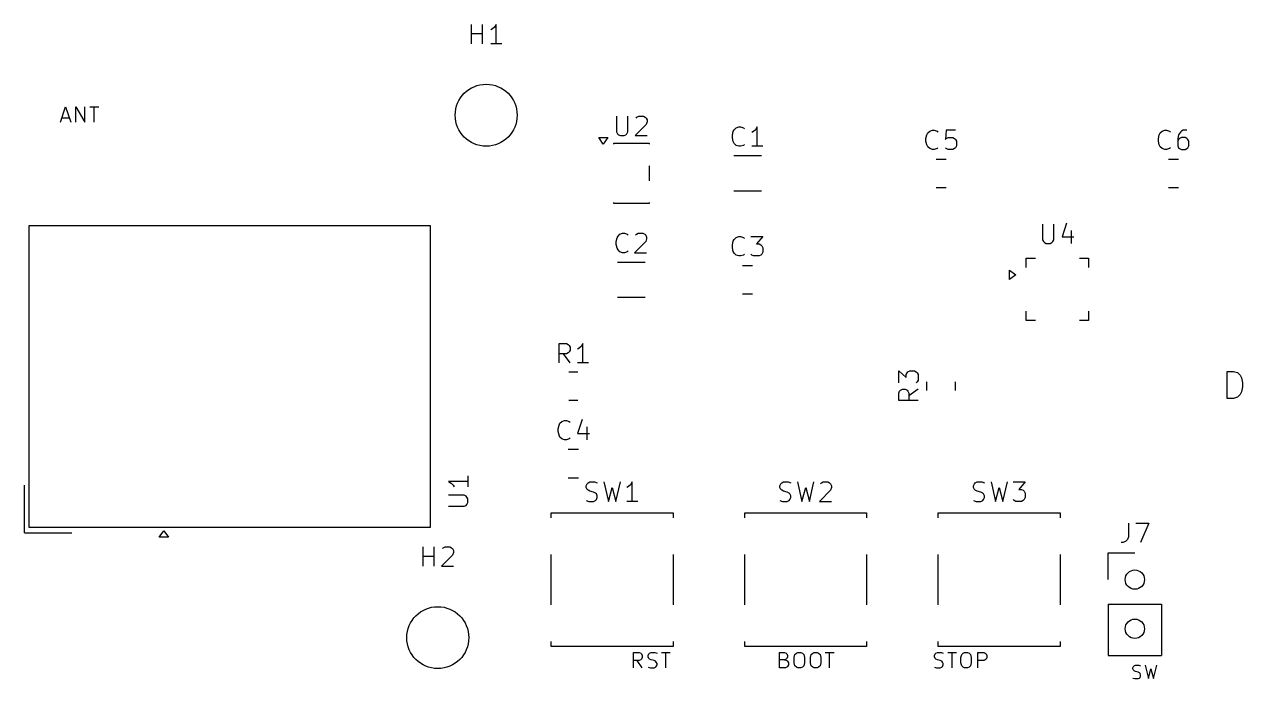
# Model space of a CAD drawing. Header units: millimetres. Extents: x 50 to 177, y -82 to -48.
# Drawn here: x 49.6 to 112.6, y -82.1 to -48.3 of the extents above; entities that cross this region are included whole.
import ezdxf

# ---------------------------------------------------------------- set-up
doc = ezdxf.new("R2010")
doc.units = ezdxf.units.MM
doc.layers.add('F.Silkscreen', color=41, linetype='CONTINUOUS', true_color=0xf2eda1)

msp = doc.modelspace()

# ---------------------------------------------------------------- linework, layer by layer
at = {"layer": 'F.Silkscreen', "linetype": 'CONTINUOUS'}
for p, q in [((72.738095, -49.304819), (72.738095, -48.304819)), ((73.309523, -49.304819), (73.309523, -48.304819)), ((74.023809, -48.304819), (73.928571, -48.447676)), ((74.023809, -49.304819), (74.023809, -48.304819)), ((72.738095, -48.781009), (73.309523, -48.781009)), ((73.833333, -48.542914), (73.738095, -48.590533)), ((73.928571, -48.447676), (73.833333, -48.542914)), ((74.309523, -49.304819), (73.738095, -49.304819)), ((51.509524, -53.363855), (51.776191, -52.563855)), ((51.776191, -52.563855), (52.042857, -53.363855)), ((52.309524, -53.363855), (52.309524, -52.563855)), ((52.309524, -52.563855), (52.766667, -53.363855)), ((52.766667, -53.363855), (52.766667, -52.563855)), ((53.033333, -52.563855), (53.490476, -52.563855)), ((53.261904, -53.363855), (53.261904, -52.563855)), ((51.585714, -53.135283), (51.966667, -53.135283)), ((80.238095, -53.054819), (80.238095, -53.864342)), ((80.809523, -53.864342), (80.809523, -53.054819)), ((81.238095, -53.150057), (81.285714, -53.102438)), ((81.285714, -53.102438), (81.380952, -53.054819)), ((81.380952, -53.054819), (81.619047, -53.054819)), ((81.619047, -53.054819), (81.714285, -53.102438)), ((81.714285, -53.102438), (81.761904, -53.150057)), ((81.761904, -53.150057), (81.809523, -53.245295)), ((81.809523, -53.340533), (81.761904, -53.48339)), ((81.809523, -53.245295), (81.809523, -53.340533)), ((80.238095, -53.864342), (80.285714, -53.95958)), ((80.285714, -53.95958), (80.333333, -54.0072)), ((80.333333, -54.0072), (80.428571, -54.054819)), ((80.428571, -54.054819), (80.619047, -54.054819)), ((80.619047, -54.054819), (80.714285, -54.0072)), ((80.714285, -54.0072), (80.761904, -53.95958)), ((80.761904, -53.95958), (80.809523, -53.864342)), ((81.761904, -53.48339), (81.190476, -54.054819)), ((81.190476, -54.054819), (81.809523, -54.054819)), ((86.214286, -54.03339), (86.261905, -53.842914)), ((86.214286, -54.176247), (86.214286, -54.03339)), ((86.261905, -53.842914), (86.309524, -53.747676)), ((86.309524, -53.747676), (86.404762, -53.652438)), ((86.404762, -53.652438), (86.547619, -53.604819)), ((86.547619, -53.604819), (86.642857, -53.604819)), ((86.642857, -53.604819), (86.785714, -53.652438)), ((86.785714, -53.652438), (86.833333, -53.700057)), ((87.309524, -53.842914), (87.214286, -53.890533)), ((87.404762, -53.747676), (87.309524, -53.842914)), ((87.5, -53.604819), (87.404762, -53.747676)), ((87.5, -54.604819), (87.5, -53.604819)), ((96.214286, -54.20339), (96.261905, -54.012914)), ((96.261905, -54.012914), (96.309524, -53.917676)), ((96.309524, -53.917676), (96.404762, -53.822438)), ((96.404762, -53.822438), (96.547619, -53.774819)), ((96.547619, -53.774819), (96.642857, -53.774819)), ((96.642857, -53.774819), (96.785714, -53.822438)), ((96.785714, -53.822438), (96.833333, -53.870057)), ((97.261905, -53.774819), (97.214286, -54.251009)), ((97.738095, -53.774819), (97.261905, -53.774819)), ((108.214286, -54.20339), (108.261905, -54.012914)), ((108.261905, -54.012914), (108.309524, -53.917676)), ((108.309524, -53.917676), (108.404762, -53.822438)), ((108.404762, -53.822438), (108.547619, -53.774819)), ((108.547619, -53.774819), (108.642857, -53.774819)), ((108.642857, -53.774819), (108.785714, -53.822438)), ((108.785714, -53.822438), (108.833333, -53.870057)), ((109.261905, -54.012914), (109.214286, -54.20339)), ((109.357143, -53.870057), (109.261905, -54.012914)), ((109.404762, -53.822438), (109.357143, -53.870057)), ((109.5, -53.774819), (109.404762, -53.822438)), ((109.690476, -53.774819), (109.5, -53.774819)), ((79.55, -54.49), (79.31, -54.16)), ((79.31, -54.16), (79.79, -54.16)), ((79.55, -54.49), (79.31, -54.16)), ((79.31, -54.16), (79.79, -54.16)), ((79.79, -54.16), (79.55, -54.49)), ((79.79, -54.16), (79.55, -54.49)), ((80.09, -54.44), (81.91, -54.44)), ((80.09, -54.49), (80.09, -54.44)), ((81.91, -54.44), (81.91, -54.49)), ((86.261905, -54.366723), (86.214286, -54.176247)), ((86.309524, -54.461961), (86.261905, -54.366723)), ((86.404762, -54.5572), (86.309524, -54.461961)), ((86.547619, -54.604819), (86.404762, -54.5572)), ((86.642857, -54.604819), (86.547619, -54.604819)), ((86.785714, -54.5572), (86.642857, -54.604819)), ((86.833333, -54.50958), (86.785714, -54.5572)), ((87.785714, -54.604819), (87.214286, -54.604819)), ((96.214286, -54.346247), (96.214286, -54.20339)), ((96.261905, -54.536723), (96.214286, -54.346247)), ((96.309524, -54.631961), (96.261905, -54.536723)), ((96.404762, -54.7272), (96.309524, -54.631961)), ((96.547619, -54.774819), (96.404762, -54.7272)), ((96.785714, -54.7272), (96.642857, -54.774819)), ((96.833333, -54.67958), (96.785714, -54.7272)), ((97.214286, -54.251009), (97.261905, -54.20339)), ((97.261905, -54.7272), (97.214286, -54.67958)), ((97.261905, -54.20339), (97.357143, -54.155771)), ((97.357143, -54.774819), (97.261905, -54.7272)), ((97.357143, -54.155771), (97.595238, -54.155771)), ((97.595238, -54.155771), (97.690476, -54.20339)), ((97.690476, -54.7272), (97.595238, -54.774819)), ((97.690476, -54.20339), (97.738095, -54.251009)), ((97.738095, -54.67958), (97.690476, -54.7272)), ((97.738095, -54.251009), (97.785714, -54.346247)), ((97.785714, -54.584342), (97.738095, -54.67958)), ((97.785714, -54.346247), (97.785714, -54.584342)), ((108.214286, -54.346247), (108.214286, -54.20339)), ((108.261905, -54.536723), (108.214286, -54.346247)), ((108.309524, -54.631961), (108.261905, -54.536723)), ((108.404762, -54.7272), (108.309524, -54.631961)), ((108.547619, -54.774819), (108.404762, -54.7272)), ((108.785714, -54.7272), (108.642857, -54.774819)), ((108.833333, -54.67958), (108.785714, -54.7272)), ((109.214286, -54.20339), (109.214286, -54.584342)), ((109.261905, -54.251009), (109.214286, -54.346247)), ((109.214286, -54.584342), (109.261905, -54.67958)), ((109.309524, -54.20339), (109.261905, -54.251009)), ((109.261905, -54.67958), (109.309524, -54.7272)), ((109.404762, -54.155771), (109.309524, -54.20339)), ((109.309524, -54.7272), (109.404762, -54.774819)), ((109.595238, -54.155771), (109.404762, -54.155771)), ((109.690476, -54.20339), (109.595238, -54.155771)), ((109.595238, -54.774819), (109.690476, -54.7272)), ((109.738095, -54.251009), (109.690476, -54.20339)), ((109.690476, -54.7272), (109.738095, -54.67958)), ((109.785714, -54.346247), (109.738095, -54.251009)), ((109.738095, -54.67958), (109.785714, -54.584342)), ((109.785714, -54.584342), (109.785714, -54.346247)), ((86.288748, -55.09), (87.711252, -55.09)), ((96.642857, -54.774819), (96.547619, -54.774819)), ((96.738748, -55.265), (97.261252, -55.265)), ((97.595238, -54.774819), (97.357143, -54.774819)), ((108.642857, -54.774819), (108.547619, -54.774819)), ((108.738748, -55.265), (109.261252, -55.265)), ((109.404762, -54.774819), (109.595238, -54.774819)), ((81.91, -55.61), (81.91, -56.39)), ((86.288748, -56.91), (87.711252, -56.91)), ((96.738748, -56.735), (97.261252, -56.735)), ((108.738748, -56.735), (109.261252, -56.735)), ((80.09, -57.56), (80.09, -57.51)), ((81.91, -57.56), (80.09, -57.56)), ((81.91, -57.51), (81.91, -57.56)), ((49.9, -58.7), (70.6, -58.7)), ((49.9, -74.3), (49.9, -58.7)), ((70.6, -58.7), (70.6, -74.3)), ((80.404762, -59.152438), (80.547619, -59.104819)), ((80.547619, -59.104819), (80.642857, -59.104819)), ((80.642857, -59.104819), (80.785714, -59.152438)), ((81.261905, -59.152438), (81.357143, -59.104819)), ((81.357143, -59.104819), (81.595238, -59.104819)), ((81.595238, -59.104819), (81.690476, -59.152438)), ((102.238095, -58.624819), (102.238095, -59.434342)), ((102.809523, -59.434342), (102.809523, -58.624819)), ((103.47619, -58.5772), (103.238095, -59.291485)), ((103.714285, -58.958152), (103.714285, -59.624819)), ((80.214286, -59.53339), (80.261905, -59.342914)), ((80.214286, -59.676247), (80.214286, -59.53339)), ((80.261905, -59.866723), (80.214286, -59.676247)), ((80.261905, -59.342914), (80.309524, -59.247676)), ((80.309524, -59.247676), (80.404762, -59.152438)), ((80.785714, -59.152438), (80.833333, -59.200057)), ((81.738095, -59.53339), (81.166667, -60.104819)), ((81.214286, -59.200057), (81.261905, -59.152438)), ((81.690476, -59.152438), (81.738095, -59.200057)), ((81.738095, -59.200057), (81.785714, -59.295295)), ((81.785714, -59.390533), (81.738095, -59.53339)), ((81.785714, -59.295295), (81.785714, -59.390533)), ((86.214286, -59.70339), (86.261905, -59.512914)), ((86.214286, -59.846247), (86.214286, -59.70339)), ((86.261905, -59.512914), (86.309524, -59.417676)), ((86.309524, -59.417676), (86.404762, -59.322438)), ((86.404762, -59.322438), (86.547619, -59.274819)), ((86.547619, -59.274819), (86.642857, -59.274819)), ((86.642857, -59.274819), (86.785714, -59.322438)), ((86.785714, -59.322438), (86.833333, -59.370057)), ((87.166667, -59.274819), (87.785714, -59.274819)), ((87.785714, -59.274819), (87.452381, -59.655771)), ((87.452381, -59.655771), (87.595238, -59.655771)), ((87.595238, -59.655771), (87.690476, -59.70339)), ((87.690476, -59.70339), (87.738095, -59.751009)), ((87.738095, -59.751009), (87.785714, -59.846247)), ((102.238095, -59.434342), (102.285714, -59.52958)), ((102.285714, -59.52958), (102.333333, -59.5772)), ((102.333333, -59.5772), (102.428571, -59.624819)), ((102.428571, -59.624819), (102.619047, -59.624819)), ((102.619047, -59.624819), (102.714285, -59.5772)), ((102.714285, -59.5772), (102.761904, -59.52958)), ((102.761904, -59.52958), (102.809523, -59.434342)), ((103.238095, -59.291485), (103.857142, -59.291485)), ((80.309524, -59.961961), (80.261905, -59.866723)), ((80.404762, -60.0572), (80.309524, -59.961961)), ((80.547619, -60.104819), (80.404762, -60.0572)), ((80.642857, -60.104819), (80.547619, -60.104819)), ((80.785714, -60.0572), (80.642857, -60.104819)), ((80.833333, -60.00958), (80.785714, -60.0572)), ((81.166667, -60.104819), (81.785714, -60.104819)), ((86.261905, -60.036723), (86.214286, -59.846247)), ((86.309524, -60.131961), (86.261905, -60.036723)), ((86.404762, -60.2272), (86.309524, -60.131961)), ((86.547619, -60.274819), (86.404762, -60.2272)), ((86.642857, -60.274819), (86.547619, -60.274819)), ((86.785714, -60.2272), (86.642857, -60.274819)), ((86.833333, -60.17958), (86.785714, -60.2272)), ((87.214286, -60.2272), (87.166667, -60.17958)), ((87.309524, -60.274819), (87.214286, -60.2272)), ((87.595238, -60.274819), (87.309524, -60.274819)), ((87.690476, -60.2272), (87.595238, -60.274819)), ((87.738095, -60.17958), (87.690476, -60.2272)), ((87.785714, -60.084342), (87.738095, -60.17958)), ((87.785714, -59.846247), (87.785714, -60.084342)), ((101.39, -60.39), (101.865, -60.39)), ((101.39, -60.865), (101.39, -60.39)), ((104.135, -60.39), (104.61, -60.39)), ((104.61, -60.39), (104.61, -60.865)), ((80.288748, -60.59), (81.711252, -60.59)), ((86.738748, -60.765), (87.261252, -60.765)), ((100.53, -61.49), (100.53, -61.01)), ((100.53, -61.01), (100.86, -61.25)), ((100.53, -61.49), (100.53, -61.01)), ((100.53, -61.01), (100.86, -61.25)), ((100.86, -61.25), (100.53, -61.49)), ((100.86, -61.25), (100.53, -61.49)), ((86.738748, -62.235), (87.261252, -62.235)), ((80.288748, -62.41), (81.711252, -62.41)), ((101.39, -63.61), (101.39, -63.135)), ((104.61, -63.135), (104.61, -63.61)), ((101.865, -63.61), (101.39, -63.61)), ((104.61, -63.61), (104.135, -63.61)), ((77.261905, -65.804819), (77.261905, -64.804819)), ((77.261905, -64.804819), (77.642857, -64.804819)), ((77.642857, -65.328628), (77.261905, -65.328628)), ((77.833333, -65.804819), (77.5, -65.328628)), ((77.642857, -64.804819), (77.738095, -64.852438)), ((77.738095, -65.281009), (77.642857, -65.328628)), ((77.738095, -64.852438), (77.785714, -64.900057)), ((77.785714, -65.23339), (77.738095, -65.281009)), ((77.785714, -64.900057), (77.833333, -64.995295)), ((77.833333, -65.138152), (77.785714, -65.23339)), ((77.833333, -64.995295), (77.833333, -65.138152)), ((78.309524, -65.042914), (78.214286, -65.090533)), ((78.404762, -64.947676), (78.309524, -65.042914)), ((78.5, -64.804819), (78.404762, -64.947676)), ((78.5, -65.804819), (78.5, -64.804819)), ((78.785714, -65.804819), (78.214286, -65.804819)), ((77.772936, -66.265), (78.227064, -66.265)), ((94.804819, -66.833332), (94.804819, -66.214285)), ((94.804819, -66.214285), (95.185771, -66.547618)), ((95.185771, -66.404761), (95.23339, -66.309523)), ((95.185771, -66.547618), (95.185771, -66.404761)), ((95.23339, -66.309523), (95.281009, -66.261904)), ((95.281009, -66.261904), (95.376247, -66.214285)), ((95.376247, -66.214285), (95.614342, -66.214285)), ((95.614342, -66.214285), (95.70958, -66.261904)), ((95.70958, -66.261904), (95.7572, -66.309523)), ((95.7572, -66.309523), (95.804819, -66.404761)), ((95.804819, -66.690475), (95.7572, -66.785713)), ((95.804819, -66.404761), (95.804819, -66.690475)), ((111.766666, -67.636746), (111.766666, -66.236746)), ((111.766666, -66.236746), (112.099999, -66.236746)), ((112.099999, -66.236746), (112.299999, -66.303413)), ((112.299999, -66.303413), (112.433333, -66.436746)), ((112.433333, -66.436746), (112.499999, -66.57008)), ((112.499999, -66.57008), (112.566666, -66.836746)), ((94.804819, -67.357142), (94.852438, -67.261904)), ((94.852438, -67.261904), (94.900057, -67.214285)), ((94.900057, -67.214285), (94.995295, -67.166666)), ((94.995295, -67.166666), (95.138152, -67.166666)), ((95.138152, -67.166666), (95.23339, -67.214285)), ((95.23339, -67.214285), (95.281009, -67.261904)), ((95.281009, -67.261904), (95.328628, -67.357142)), ((95.804819, -67.166666), (95.328628, -67.499999)), ((95.7572, -66.785713), (95.70958, -66.833332)), ((96.265, -67.227064), (96.265, -66.772936)), ((97.735, -67.227064), (97.735, -66.772936)), ((112.499999, -67.303413), (112.433333, -67.436746)), ((112.566666, -67.036746), (112.499999, -67.303413)), ((112.566666, -66.836746), (112.566666, -67.036746)), ((77.772936, -67.735), (78.227064, -67.735)), ((94.804819, -67.738094), (94.804819, -67.357142)), ((95.804819, -67.738094), (94.804819, -67.738094)), ((95.328628, -67.357142), (95.328628, -67.738094)), ((112.099999, -67.636746), (111.766666, -67.636746)), ((112.299999, -67.57008), (112.099999, -67.636746)), ((112.433333, -67.436746), (112.299999, -67.57008)), ((77.214286, -69.20339), (77.261905, -69.012914)), ((77.214286, -69.346247), (77.214286, -69.20339)), ((77.261905, -69.012914), (77.309524, -68.917676)), ((77.309524, -68.917676), (77.404762, -68.822438)), ((77.404762, -68.822438), (77.547619, -68.774819)), ((77.547619, -68.774819), (77.642857, -68.774819)), ((77.642857, -68.774819), (77.785714, -68.822438)), ((77.785714, -68.822438), (77.833333, -68.870057)), ((78.452381, -68.7272), (78.214286, -69.441485)), ((78.690476, -69.108152), (78.690476, -69.774819)), ((77.261905, -69.536723), (77.214286, -69.346247)), ((77.309524, -69.631961), (77.261905, -69.536723)), ((77.404762, -69.7272), (77.309524, -69.631961)), ((77.547619, -69.774819), (77.404762, -69.7272)), ((77.642857, -69.774819), (77.547619, -69.774819)), ((77.785714, -69.7272), (77.642857, -69.774819)), ((77.833333, -69.67958), (77.785714, -69.7272)), ((78.214286, -69.441485), (78.833333, -69.441485)), ((77.738748, -70.265), (78.261252, -70.265)), ((72.554819, -71.640476), (72.554819, -72.211904)), ((49.65, -74.575), (49.65, -72.125)), ((72.554819, -71.92619), (71.554819, -71.92619)), ((71.554819, -71.92619), (71.697676, -72.021428)), ((71.697676, -72.021428), (71.792914, -72.116666)), ((71.792914, -72.116666), (71.840533, -72.211904)), ((77.738748, -71.735), (78.261252, -71.735)), ((78.666667, -72.145295), (78.714286, -72.050057)), ((78.666667, -72.240533), (78.666667, -72.145295)), ((78.714286, -72.335771), (78.666667, -72.240533)), ((78.714286, -72.050057), (78.761905, -72.002438)), ((78.761905, -72.38339), (78.714286, -72.335771)), ((78.761905, -72.002438), (78.857143, -71.954819)), ((78.857143, -71.954819), (79.095238, -71.954819)), ((79.095238, -71.954819), (79.238095, -72.002438)), ((79.571429, -71.954819), (79.809524, -72.954819)), ((79.809524, -72.954819), (80, -72.240533)), ((80, -72.240533), (80.190476, -72.954819)), ((80.190476, -72.954819), (80.428572, -71.954819)), ((80.857143, -72.192914), (80.761905, -72.240533)), ((80.952381, -72.097676), (80.857143, -72.192914)), ((81.047619, -71.954819), (80.952381, -72.097676)), ((81.047619, -72.954819), (81.047619, -71.954819)), ((88.666667, -72.145295), (88.714286, -72.050057)), ((88.666667, -72.240533), (88.666667, -72.145295)), ((88.714286, -72.335771), (88.666667, -72.240533)), ((88.714286, -72.050057), (88.761905, -72.002438)), ((88.761905, -72.38339), (88.714286, -72.335771)), ((88.761905, -72.002438), (88.857143, -71.954819)), ((88.857143, -71.954819), (89.095238, -71.954819)), ((89.095238, -71.954819), (89.238095, -72.002438)), ((89.571429, -71.954819), (89.809524, -72.954819)), ((89.809524, -72.954819), (90, -72.240533)), ((90, -72.240533), (90.190476, -72.954819)), ((90.190476, -72.954819), (90.428572, -71.954819)), ((90.761905, -72.050057), (90.809524, -72.002438)), ((90.809524, -72.002438), (90.904762, -71.954819)), ((90.904762, -71.954819), (91.142857, -71.954819)), ((91.142857, -71.954819), (91.238095, -72.002438)), ((91.238095, -72.002438), (91.285714, -72.050057)), ((91.285714, -72.050057), (91.333333, -72.145295)), ((91.333333, -72.240533), (91.285714, -72.38339)), ((91.333333, -72.145295), (91.333333, -72.240533)), ((98.666667, -72.145295), (98.714286, -72.050057)), ((98.666667, -72.240533), (98.666667, -72.145295)), ((98.714286, -72.335771), (98.666667, -72.240533)), ((98.714286, -72.050057), (98.761905, -72.002438)), ((98.761905, -72.38339), (98.714286, -72.335771)), ((98.761905, -72.002438), (98.857143, -71.954819)), ((98.857143, -71.954819), (99.095238, -71.954819)), ((99.095238, -71.954819), (99.238095, -72.002438)), ((99.571429, -71.954819), (99.809524, -72.954819)), ((99.809524, -72.954819), (100, -72.240533)), ((100, -72.240533), (100.190476, -72.954819)), ((100.190476, -72.954819), (100.428572, -71.954819)), ((100.714286, -71.954819), (101.333333, -71.954819)), ((101.333333, -71.954819), (101, -72.335771)), ((101, -72.335771), (101.142857, -72.335771)), ((101.142857, -72.335771), (101.238095, -72.38339)), ((72.364342, -72.640476), (71.554819, -72.640476)), ((72.45958, -72.688095), (72.364342, -72.640476)), ((72.5072, -72.735714), (72.45958, -72.688095)), ((72.554819, -72.830952), (72.5072, -72.735714)), ((72.554819, -73.021428), (72.554819, -72.830952)), ((78.666667, -72.9072), (78.809524, -72.954819)), ((78.857143, -72.431009), (78.761905, -72.38339)), ((78.809524, -72.954819), (79.047619, -72.954819)), ((79.047619, -72.478628), (78.857143, -72.431009)), ((79.142857, -72.526247), (79.047619, -72.478628)), ((79.047619, -72.954819), (79.142857, -72.9072)), ((79.190476, -72.573866), (79.142857, -72.526247)), ((79.142857, -72.9072), (79.190476, -72.85958)), ((79.238095, -72.669104), (79.190476, -72.573866)), ((79.190476, -72.85958), (79.238095, -72.764342)), ((79.238095, -72.764342), (79.238095, -72.669104)), ((81.333333, -72.954819), (80.761905, -72.954819)), ((88.666667, -72.9072), (88.809524, -72.954819)), ((88.857143, -72.431009), (88.761905, -72.38339)), ((88.809524, -72.954819), (89.047619, -72.954819)), ((89.047619, -72.478628), (88.857143, -72.431009)), ((89.142857, -72.526247), (89.047619, -72.478628)), ((89.047619, -72.954819), (89.142857, -72.9072)), ((89.190476, -72.573866), (89.142857, -72.526247)), ((89.142857, -72.9072), (89.190476, -72.85958)), ((89.238095, -72.669104), (89.190476, -72.573866)), ((89.190476, -72.85958), (89.238095, -72.764342)), ((89.238095, -72.764342), (89.238095, -72.669104)), ((91.285714, -72.38339), (90.714286, -72.954819)), ((90.714286, -72.954819), (91.333333, -72.954819)), ((98.666667, -72.9072), (98.809524, -72.954819)), ((98.857143, -72.431009), (98.761905, -72.38339)), ((98.809524, -72.954819), (99.047619, -72.954819)), ((99.047619, -72.478628), (98.857143, -72.431009)), ((99.142857, -72.526247), (99.047619, -72.478628)), ((99.047619, -72.954819), (99.142857, -72.9072)), ((99.190476, -72.573866), (99.142857, -72.526247)), ((99.142857, -72.9072), (99.190476, -72.85958)), ((99.238095, -72.669104), (99.190476, -72.573866)), ((99.190476, -72.85958), (99.238095, -72.764342)), ((99.238095, -72.764342), (99.238095, -72.669104)), ((100.761905, -72.9072), (100.714286, -72.85958)), ((100.857143, -72.954819), (100.761905, -72.9072)), ((101.142857, -72.954819), (100.857143, -72.954819)), ((101.238095, -72.9072), (101.142857, -72.954819)), ((101.238095, -72.38339), (101.285714, -72.431009)), ((101.285714, -72.85958), (101.238095, -72.9072)), ((101.285714, -72.431009), (101.333333, -72.526247)), ((101.333333, -72.764342), (101.285714, -72.85958)), ((101.333333, -72.526247), (101.333333, -72.764342)), ((71.554819, -73.211904), (72.364342, -73.211904)), ((72.364342, -73.211904), (72.45958, -73.164285)), ((72.45958, -73.164285), (72.5072, -73.116666)), ((72.5072, -73.116666), (72.554819, -73.021428)), ((76.85, -73.55), (83.15, -73.55)), ((76.85, -73.8), (76.85, -73.55)), ((83.15, -73.55), (83.15, -73.8)), ((86.85, -73.55), (93.15, -73.55)), ((86.85, -73.8), (86.85, -73.55)), ((93.15, -73.55), (93.15, -73.8)), ((96.85, -73.55), (103.15, -73.55)), ((96.85, -73.8), (96.85, -73.55)), ((103.15, -73.55), (103.15, -73.8)), ((106.666666, -74.074819), (106.666666, -74.789104)), ((107.047619, -74.074819), (107.714285, -74.074819)), ((107.714285, -74.074819), (107.285714, -75.074819)), ((49.65, -74.575), (52.1, -74.575)), ((70.6, -74.3), (49.9, -74.3)), ((56.61, -74.811), (56.85, -74.475)), ((56.61, -74.811), (56.85, -74.475)), ((57.09, -74.811), (56.61, -74.811)), ((57.09, -74.811), (56.61, -74.811)), ((56.85, -74.475), (57.09, -74.811)), ((56.85, -74.475), (57.09, -74.811)), ((106.666666, -74.789104), (106.619047, -74.931961)), ((70.238095, -76.304819), (70.238095, -75.304819)), ((70.809523, -76.304819), (70.809523, -75.304819)), ((71.238095, -75.400057), (71.285714, -75.352438)), ((71.285714, -75.352438), (71.380952, -75.304819)), ((71.380952, -75.304819), (71.619047, -75.304819)), ((71.619047, -75.304819), (71.714285, -75.352438)), ((71.714285, -75.352438), (71.761904, -75.400057)), ((71.761904, -75.400057), (71.809523, -75.495295)), ((71.809523, -75.495295), (71.809523, -75.590533)), ((106.380952, -75.074819), (106.285714, -75.074819)), ((106.523809, -75.0272), (106.380952, -75.074819)), ((106.619047, -74.931961), (106.523809, -75.0272)), ((70.238095, -75.781009), (70.809523, -75.781009)), ((71.761904, -75.73339), (71.190476, -76.304819)), ((71.809523, -75.590533), (71.761904, -75.73339)), ((76.85, -78.3), (76.85, -75.7)), ((83.15, -75.7), (83.15, -78.3)), ((86.85, -78.3), (86.85, -75.7)), ((93.15, -75.7), (93.15, -78.3)), ((96.85, -78.3), (96.85, -75.7)), ((103.15, -75.7), (103.15, -78.3)), ((105.62, -75.62), (107, -75.62)), ((105.62, -77), (105.62, -75.62)), ((71.190476, -76.304819), (71.809523, -76.304819)), ((105.62, -78.27), (105.62, -80.92)), ((105.62, -78.27), (108.38, -78.27)), ((108.38, -78.27), (108.38, -80.92)), ((76.85, -80.45), (76.85, -80.2)), ((83.15, -80.45), (76.85, -80.45)), ((83.15, -80.2), (83.15, -80.45)), ((86.85, -80.45), (86.85, -80.2)), ((93.15, -80.45), (86.85, -80.45)), ((93.15, -80.2), (93.15, -80.45)), ((96.85, -80.45), (96.85, -80.2)), ((103.15, -80.45), (96.85, -80.45)), ((103.15, -80.2), (103.15, -80.45)), ((81.104762, -81.563855), (81.104762, -80.763855)), ((81.104762, -80.763855), (81.409524, -80.763855)), ((81.409524, -80.763855), (81.485714, -80.80195)), ((81.485714, -81.144807), (81.409524, -81.182902)), ((81.485714, -80.80195), (81.523809, -80.840045)), ((81.523809, -81.106712), (81.485714, -81.144807)), ((81.523809, -80.840045), (81.561905, -80.916236)), ((81.561905, -81.030521), (81.523809, -81.106712)), ((81.561905, -80.916236), (81.561905, -81.030521)), ((81.866666, -80.916236), (81.904762, -80.840045)), ((81.866666, -80.992426), (81.866666, -80.916236)), ((81.904762, -81.068617), (81.866666, -80.992426)), ((81.904762, -80.840045), (81.942857, -80.80195)), ((81.942857, -81.106712), (81.904762, -81.068617)), ((81.942857, -80.80195), (82.019047, -80.763855)), ((82.019047, -81.144807), (81.942857, -81.106712)), ((82.019047, -80.763855), (82.209524, -80.763855)), ((82.171428, -81.182902), (82.019047, -81.144807)), ((82.209524, -80.763855), (82.323809, -80.80195)), ((82.552381, -80.763855), (83.009524, -80.763855)), ((82.780952, -81.563855), (82.780952, -80.763855)), ((88.647619, -81.563855), (88.647619, -80.763855)), ((88.647619, -80.763855), (88.914285, -80.763855)), ((88.914285, -81.144807), (88.647619, -81.144807)), ((88.914285, -80.763855), (88.990476, -80.80195)), ((88.990476, -81.106712), (88.914285, -81.144807)), ((88.914285, -81.144807), (89.028571, -81.182902)), ((88.990476, -80.80195), (89.028571, -80.840045)), ((89.028571, -81.068617), (88.990476, -81.106712)), ((89.028571, -80.840045), (89.066666, -80.916236)), ((89.066666, -80.992426), (89.028571, -81.068617)), ((89.066666, -80.916236), (89.066666, -80.992426)), ((89.409523, -81.030521), (89.447619, -80.87814)), ((89.409523, -81.297188), (89.409523, -81.030521)), ((89.447619, -80.87814), (89.523809, -80.80195)), ((89.523809, -80.80195), (89.6, -80.763855)), ((89.6, -80.763855), (89.752381, -80.763855)), ((89.752381, -80.763855), (89.828571, -80.80195)), ((89.828571, -80.80195), (89.904762, -80.87814)), ((89.904762, -80.87814), (89.942857, -81.030521)), ((89.942857, -81.030521), (89.942857, -81.297188)), ((90.247618, -81.030521), (90.285714, -80.87814)), ((90.247618, -81.297188), (90.247618, -81.030521)), ((90.285714, -80.87814), (90.361904, -80.80195)), ((90.361904, -80.80195), (90.438095, -80.763855)), ((90.438095, -80.763855), (90.590476, -80.763855)), ((90.590476, -80.763855), (90.666666, -80.80195)), ((90.666666, -80.80195), (90.742857, -80.87814)), ((90.742857, -80.87814), (90.780952, -81.030521)), ((90.780952, -81.030521), (90.780952, -81.297188)), ((91.009523, -80.763855), (91.466666, -80.763855)), ((91.238094, -81.563855), (91.238094, -80.763855)), ((96.647618, -80.916236), (96.685714, -80.840045)), ((96.647618, -80.992426), (96.647618, -80.916236)), ((96.685714, -81.068617), (96.647618, -80.992426)), ((96.685714, -80.840045), (96.723809, -80.80195)), ((96.723809, -81.106712), (96.685714, -81.068617)), ((96.723809, -80.80195), (96.799999, -80.763855)), ((96.799999, -81.144807), (96.723809, -81.106712)), ((96.799999, -80.763855), (96.990476, -80.763855)), ((96.95238, -81.182902), (96.799999, -81.144807)), ((96.990476, -80.763855), (97.104761, -80.80195)), ((97.333333, -80.763855), (97.790476, -80.763855)), ((97.561904, -81.563855), (97.561904, -80.763855)), ((98.019047, -81.030521), (98.057143, -80.87814)), ((98.019047, -81.297188), (98.019047, -81.030521)), ((98.057143, -80.87814), (98.133333, -80.80195)), ((98.133333, -80.80195), (98.209524, -80.763855)), ((98.209524, -80.763855), (98.361905, -80.763855)), ((98.361905, -80.763855), (98.438095, -80.80195)), ((98.438095, -80.80195), (98.514286, -80.87814)), ((98.514286, -80.87814), (98.552381, -81.030521)), ((98.552381, -81.030521), (98.552381, -81.297188)), ((98.895238, -81.563855), (98.895238, -80.763855)), ((98.895238, -80.763855), (99.2, -80.763855)), ((99.2, -80.763855), (99.27619, -80.80195)), ((99.27619, -81.144807), (99.2, -81.182902)), ((99.27619, -80.80195), (99.314285, -80.840045)), ((99.314285, -81.106712), (99.27619, -81.144807)), ((99.314285, -80.840045), (99.352381, -80.916236)), ((99.352381, -81.030521), (99.314285, -81.106712)), ((99.352381, -80.916236), (99.352381, -81.030521)), ((105.62, -80.92), (108.38, -80.92)), ((81.409524, -81.182902), (81.104762, -81.182902)), ((81.561905, -81.563855), (81.295238, -81.182902)), ((81.866666, -81.52576), (81.980952, -81.563855)), ((81.980952, -81.563855), (82.171428, -81.563855)), ((82.247619, -81.220998), (82.171428, -81.182902)), ((82.171428, -81.563855), (82.247619, -81.52576)), ((82.285714, -81.259093), (82.247619, -81.220998)), ((82.247619, -81.52576), (82.285714, -81.487664)), ((82.323809, -81.335283), (82.285714, -81.259093)), ((82.285714, -81.487664), (82.323809, -81.411474)), ((82.323809, -81.411474), (82.323809, -81.335283)), ((88.952381, -81.563855), (88.647619, -81.563855)), ((89.028571, -81.52576), (88.952381, -81.563855)), ((89.028571, -81.182902), (89.066666, -81.220998)), ((89.066666, -81.487664), (89.028571, -81.52576)), ((89.066666, -81.220998), (89.104762, -81.297188)), ((89.104762, -81.411474), (89.066666, -81.487664)), ((89.104762, -81.297188), (89.104762, -81.411474)), ((89.447619, -81.449569), (89.409523, -81.297188)), ((89.523809, -81.52576), (89.447619, -81.449569)), ((89.6, -81.563855), (89.523809, -81.52576)), ((89.752381, -81.563855), (89.6, -81.563855)), ((89.828571, -81.52576), (89.752381, -81.563855)), ((89.904762, -81.449569), (89.828571, -81.52576)), ((89.942857, -81.297188), (89.904762, -81.449569)), ((90.285714, -81.449569), (90.247618, -81.297188)), ((90.361904, -81.52576), (90.285714, -81.449569)), ((90.438095, -81.563855), (90.361904, -81.52576)), ((90.590476, -81.563855), (90.438095, -81.563855)), ((90.666666, -81.52576), (90.590476, -81.563855)), ((90.742857, -81.449569), (90.666666, -81.52576)), ((90.780952, -81.297188), (90.742857, -81.449569)), ((96.647618, -81.52576), (96.761904, -81.563855)), ((96.761904, -81.563855), (96.95238, -81.563855)), ((97.028571, -81.220998), (96.95238, -81.182902)), ((96.95238, -81.563855), (97.028571, -81.52576)), ((97.066666, -81.259093), (97.028571, -81.220998)), ((97.028571, -81.52576), (97.066666, -81.487664)), ((97.104761, -81.335283), (97.066666, -81.259093)), ((97.066666, -81.487664), (97.104761, -81.411474)), ((97.104761, -81.411474), (97.104761, -81.335283)), ((98.057143, -81.449569), (98.019047, -81.297188)), ((98.133333, -81.52576), (98.057143, -81.449569)), ((98.209524, -81.563855), (98.133333, -81.52576)), ((98.361905, -81.563855), (98.209524, -81.563855)), ((98.438095, -81.52576), (98.361905, -81.563855)), ((98.514286, -81.449569), (98.438095, -81.52576)), ((98.552381, -81.297188), (98.514286, -81.449569)), ((99.2, -81.182902), (98.895238, -81.182902)), ((106.9, -81.551706), (106.933333, -81.48504)), ((106.9, -81.618373), (106.9, -81.551706)), ((106.933333, -81.68504), (106.9, -81.618373)), ((106.933333, -81.48504), (106.966667, -81.451706)), ((106.966667, -81.718373), (106.933333, -81.68504)), ((106.966667, -81.451706), (107.033333, -81.418373)), ((107.033333, -81.751706), (106.966667, -81.718373)), ((107.033333, -81.418373), (107.2, -81.418373)), ((107.166667, -81.78504), (107.033333, -81.751706)), ((107.233333, -81.818373), (107.166667, -81.78504)), ((107.2, -81.418373), (107.3, -81.451706)), ((107.533334, -81.418373), (107.7, -82.118373)), ((107.7, -82.118373), (107.833334, -81.618373)), ((107.833334, -81.618373), (107.966667, -82.118373)), ((107.966667, -82.118373), (108.133334, -81.418373)), ((106.9, -82.08504), (107, -82.118373)), ((107, -82.118373), (107.166667, -82.118373)), ((107.166667, -82.118373), (107.233333, -82.08504)), ((107.266667, -81.851706), (107.233333, -81.818373)), ((107.233333, -82.08504), (107.266667, -82.051706)), ((107.3, -81.918373), (107.266667, -81.851706)), ((107.266667, -82.051706), (107.3, -81.98504)), ((107.3, -81.98504), (107.3, -81.918373))]:
    msp.add_line(p, q, dxfattribs=at)
at = {"layer": 'F.Silkscreen'}
for centre, radius in [((73.5, -53), 1.599999), ((107, -77), 0.5), ((71, -80), 1.599999), ((107, -79.54), 0.5)]:
    msp.add_circle(centre, radius, dxfattribs=at)

doc.saveas('drawing.dxf')
